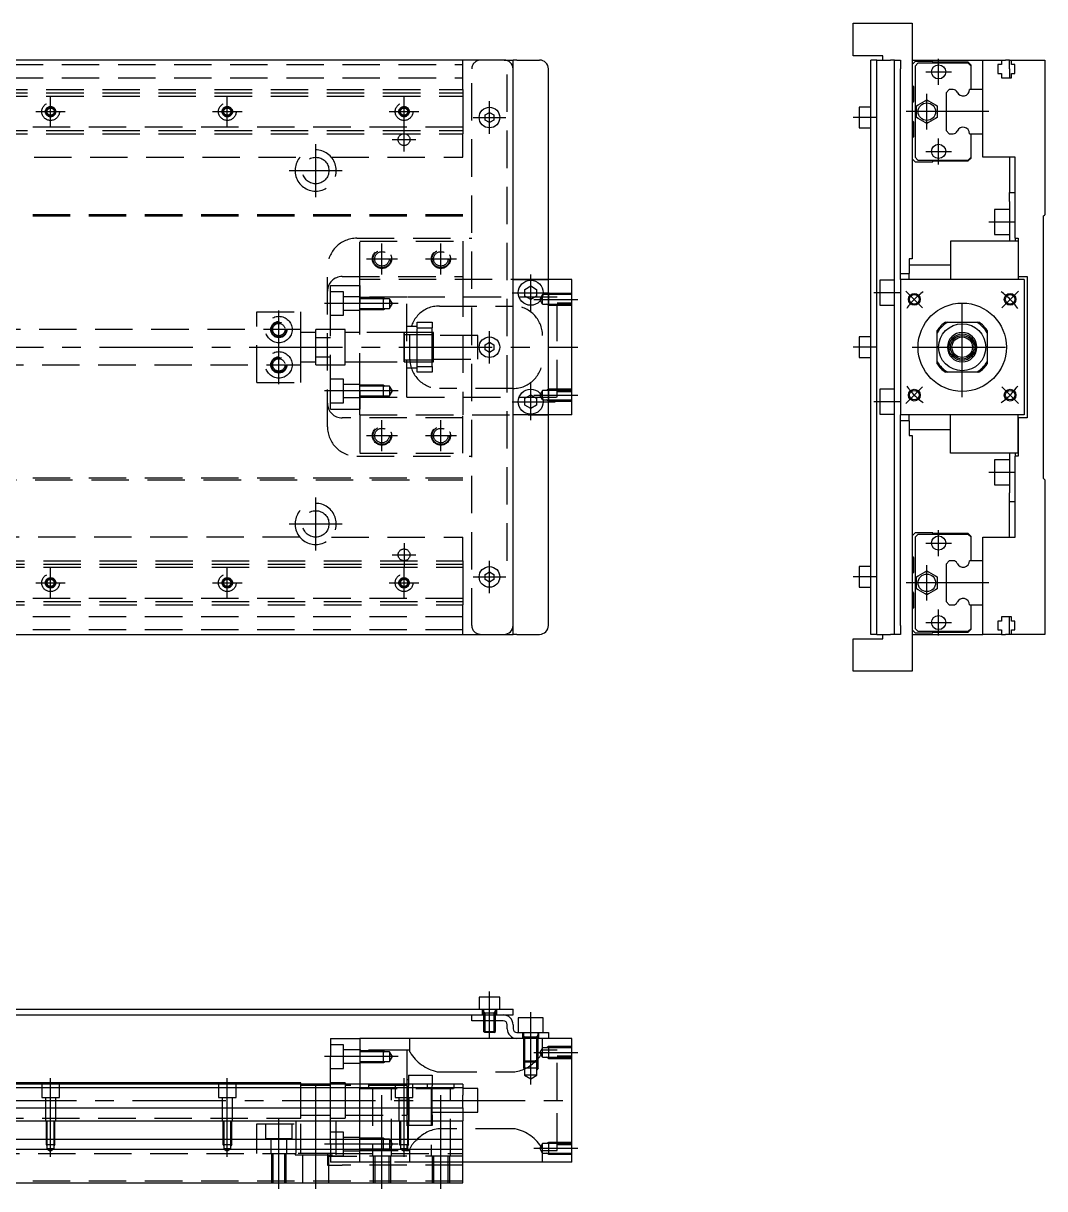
# Model space of a CAD drawing. Extents: x -94 to 657, y -24 to 396.
# Drawn here: x 310.7 to 657.5, y -2 to 393.7 of the extents above; entities that cross this region are included whole.
import ezdxf

# ---------------------------------------------------------------- set-up
doc = ezdxf.new("R2010")
doc.units = 0
doc.linetypes.add('CENTER', pattern=[50.8, 31.75, -6.35, 6.35, -6.35])
doc.linetypes.add('DASHED', pattern=[19.05, 12.7, -6.35])
doc.layers.get('0').update_dxf_attribs({"linetype": 'CONTINUOUS'})
doc.layers.add('CENTER', color=1, linetype='CENTER')

msp = doc.modelspace()

# ---------------------------------------------------------------- linework, layer by layer
at = {"color": 7, "linetype": 'CONTINUOUS'}
for p, q in [((592.48, 382.74), (592.48, 393.74)), ((592.48, 393.74), (612.48, 393.74)), ((612.48, 393.74), (612.48, 313.74)), ((474, 381.24), (-14, 381.24)), ((474, 381.24), (477, 381.24)), ((478.33, 381.24), (477, 381.24)), ((477, 378.24), (477, 381.24)), ((478.33, 381.24), (486, 381.24)), ((602.48, 382.74), (592.48, 382.74)), ((598.48, 378.24), (598.48, 381.24)), ((600.48, 381.24), (598.48, 381.24)), ((598.48, 189.24), (598.48, 380.24)), ((600.48, 381.24), (603.81, 381.24)), ((600.48, 378.24), (600.48, 381.24)), ((602.48, 381.24), (602.48, 382.74)), ((603.81, 381.24), (605.15, 381.24)), ((606.48, 381.24), (605.15, 381.24)), ((606.48, 381.24), (608.48, 381.24)), ((606.48, 378.24), (606.48, 381.24)), ((608.48, 381.24), (608.48, 378.24)), ((612.48, 381.24), (636.48, 381.24)), ((613.47, 380.74), (612.48, 379.75)), ((619.48, 380.74), (613.47, 380.74)), ((614.47, 380.19), (613.48, 379.2)), ((631.48, 380.19), (614.47, 380.19)), ((619.48, 380.49), (619.48, 380.74)), ((631.48, 380.49), (619.48, 380.49)), ((632.48, 379.49), (631.48, 380.49)), ((632.48, 379.19), (631.48, 380.19)), ((636.48, 371.24), (636.48, 381.24)), ((636.48, 381.24), (642.78, 381.24)), ((642.78, 381.24), (644.15, 381.24)), ((642.78, 381.24), (642.78, 379.74)), ((645.48, 381.24), (644.15, 381.24)), ((645.48, 378.24), (645.48, 381.24)), ((645.48, 381.24), (646.18, 381.24)), ((646.18, 381.24), (657.48, 381.24)), ((646.18, 379.74), (646.18, 381.24)), ((657.48, 381.24), (657.48, 328.74)), ((477, 189.24), (477, 378.24)), ((489, 189.24), (489, 378.24)), ((600.48, 189.24), (600.48, 378.24)), ((606.48, 189.24), (606.48, 378.24)), ((608.48, 306.74), (608.48, 378.24)), ((613.48, 379.2), (613.48, 348.28)), ((632.48, 379.19), (632.48, 379.49)), ((632.48, 371.24), (632.48, 379.19)), ((641.63, 379.74), (641.63, 376.74)), ((642.78, 379.74), (641.63, 379.74)), ((641.63, 376.74), (642.78, 376.74)), ((642.78, 376.74), (642.78, 375.24)), ((645.48, 378.24), (645.48, 375.24)), ((647.33, 379.74), (646.18, 379.74)), ((646.18, 376.74), (647.33, 376.74)), ((646.18, 375.24), (646.18, 376.74)), ((647.33, 376.74), (647.33, 379.74)), ((612.48, 372.74), (612.98, 372.24)), ((612.98, 372.24), (612.98, 367.24)), ((642.78, 375.24), (646.18, 375.24)), ((625.1, 371.24), (623.98, 370.11)), ((623.98, 370.11), (623.98, 357.36)), ((626.39, 371.24), (625.1, 371.24)), ((636.48, 371.24), (631.97, 371.24)), ((636.48, 356.24), (636.48, 371.24)), ((636.48, 356.24), (636.48, 371.24)), ((598.48, 365.24), (594.48, 365.24)), ((594.48, 365.24), (594.48, 361.74)), ((612.98, 367.24), (612.48, 366.74)), ((613.98, 365.75), (614.58, 366.09)), ((613.98, 365.07), (613.98, 365.75)), ((613.98, 362.4), (613.98, 365.07)), ((614.58, 366.09), (616.89, 367.43)), ((616.89, 367.43), (617.48, 367.77)), ((617.48, 367.77), (618.07, 367.43)), ((618.07, 367.43), (620.38, 366.09)), ((620.38, 366.09), (620.97, 365.75)), ((620.97, 365.75), (620.97, 365.07)), ((620.97, 365.07), (620.97, 362.4)), ((467.5, 362.6), (469, 363.47)), ((467.5, 360.87), (467.5, 362.6)), ((469, 360), (467.5, 360.87)), ((469, 363.47), (470.5, 362.6)), ((470.5, 360.87), (469, 360)), ((470.5, 362.6), (470.5, 360.87)), ((594.48, 361.74), (594.48, 358.24)), ((612.48, 360.74), (612.98, 360.24)), ((612.98, 360.24), (612.98, 355.24)), ((613.98, 361.72), (613.98, 362.4)), ((614.58, 361.38), (613.98, 361.72)), ((616.89, 360.04), (614.58, 361.38)), ((620.38, 361.38), (618.07, 360.04)), ((620.97, 361.72), (620.38, 361.38)), ((620.97, 362.4), (620.97, 361.72)), ((594.48, 358.24), (598.48, 358.24)), ((617.48, 359.7), (616.89, 360.04)), ((618.07, 360.04), (617.48, 359.7)), ((623.98, 357.36), (625.1, 356.24)), ((625.1, 356.24), (626.39, 356.24)), ((631.97, 356.24), (636.48, 356.24)), ((632.48, 348.28), (632.48, 356.24)), ((636.48, 348.24), (636.48, 356.24)), ((612.98, 355.24), (612.48, 354.74)), ((613.48, 348.28), (614.47, 347.29)), ((631.48, 347.29), (632.48, 348.28)), ((632.48, 347.98), (632.48, 348.28)), ((612.48, 347.73), (613.47, 346.74)), ((613.47, 346.74), (619.48, 346.74)), ((614.47, 347.29), (631.48, 347.29)), ((619.48, 346.99), (631.48, 346.99)), ((619.48, 346.74), (619.48, 346.99)), ((631.48, 346.99), (632.48, 347.98)), ((647.48, 348.24), (636.48, 348.24)), ((645.48, 348.24), (645.48, 336.24)), ((647.48, 320.74), (647.48, 348.24)), ((645.48, 333.24), (645.48, 336.24)), ((645.48, 336.24), (647.48, 336.24)), ((645.48, 333.24), (645.48, 319.74)), ((645.48, 330.49), (640.48, 330.49)), ((640.48, 330.49), (640.48, 326.24)), ((656.98, 328.24), (657.48, 328.74)), ((640.48, 326.24), (640.48, 321.99)), ((656.98, 328.24), (656.98, 239.24)), ((640.48, 321.99), (645.48, 321.99)), ((647.48, 320.74), (647.48, 319.74)), ((647.48, 320.74), (648.48, 320.74)), ((648.48, 320.74), (648.48, 319.74)), ((625.48, 319.74), (625.48, 306.74)), ((648.48, 319.74), (625.48, 319.74)), ((648.48, 319.74), (648.48, 307.74)), ((648.48, 319.74), (648.48, 307.74)), ((611.48, 313.74), (611.48, 308.74)), ((612.48, 313.74), (611.48, 313.74)), ((608.48, 308.74), (611.48, 308.74)), ((611.48, 311.74), (625.48, 311.74)), ((611.48, 306.74), (611.48, 308.74)), ((497, 306.74), (489, 306.74)), ((497, 260.74), (497, 306.74)), ((606.48, 306.49), (601.48, 306.49)), ((601.48, 306.49), (601.48, 302.24)), ((650.48, 306.74), (608.48, 306.74)), ((608.48, 306.74), (608.48, 260.74)), ((648.48, 307.74), (651.48, 307.74)), ((648.48, 307.74), (648.48, 306.74)), ((650.48, 306.74), (650.48, 260.74)), ((651.48, 307.74), (651.48, 259.74)), ((481, 303.39), (483, 304.54)), ((481, 301.08), (481, 303.39)), ((483, 299.93), (481, 301.08)), ((483, 304.54), (485, 303.39)), ((485, 301.08), (483, 299.93)), ((485, 303.39), (485, 301.08)), ((601.48, 302.24), (601.48, 297.99)), ((601.48, 297.99), (606.48, 297.99)), ((620.98, 288.65), (620.98, 289.41)), ((623.81, 292.24), (624.57, 292.24)), ((624.57, 292.24), (634.39, 292.24)), ((634.39, 292.24), (635.15, 292.24)), ((637.98, 289.41), (637.98, 288.65)), ((467.5, 284.6), (469, 285.47)), ((469, 285.47), (470.5, 284.6)), ((598.48, 287.24), (594.48, 287.24)), ((594.48, 287.24), (594.48, 283.74)), ((620.98, 278.82), (620.98, 288.65)), ((637.98, 288.65), (637.98, 278.82)), ((467.5, 282.87), (467.5, 284.6)), ((469, 282), (467.5, 282.87)), ((470.5, 282.87), (469, 282)), ((470.5, 284.6), (470.5, 282.87)), ((594.48, 283.74), (594.48, 280.24)), ((594.48, 280.24), (598.48, 280.24)), ((620.98, 278.07), (620.98, 278.82)), ((637.98, 278.82), (637.98, 278.07)), ((624.57, 275.24), (623.81, 275.24)), ((634.39, 275.24), (624.57, 275.24)), ((635.15, 275.24), (634.39, 275.24)), ((606.48, 269.49), (601.48, 269.49)), ((601.48, 269.49), (601.48, 265.24)), ((481, 266.39), (483, 267.54)), ((481, 264.08), (481, 266.39)), ((483, 267.54), (485, 266.39)), ((485, 266.39), (485, 264.08)), ((601.48, 265.24), (601.48, 260.99)), ((483, 262.93), (481, 264.08)), ((485, 264.08), (483, 262.93)), ((497, 260.74), (489, 260.74)), ((601.48, 260.99), (606.48, 260.99)), ((608.48, 189.24), (608.48, 260.74)), ((650.48, 260.74), (608.48, 260.74)), ((611.48, 258.74), (608.48, 258.74)), ((611.48, 258.74), (611.48, 260.74)), ((611.48, 258.74), (611.48, 253.74)), ((625.48, 247.74), (625.48, 260.74)), ((648.48, 259.74), (648.48, 260.74)), ((648.48, 259.74), (648.48, 247.74)), ((648.48, 247.74), (648.48, 259.74)), ((651.48, 259.74), (648.48, 259.74)), ((625.48, 255.74), (611.48, 255.74)), ((611.48, 253.74), (612.48, 253.74)), ((612.48, 253.74), (612.48, 173.74)), ((648.48, 247.74), (625.48, 247.74)), ((645.48, 245.49), (640.48, 245.49)), ((640.48, 245.49), (640.48, 241.24)), ((645.48, 247.74), (645.48, 234.24)), ((647.48, 247.74), (647.48, 246.74)), ((647.48, 219.24), (647.48, 246.74)), ((648.48, 246.74), (647.48, 246.74)), ((648.48, 247.74), (648.48, 246.74)), ((640.48, 241.24), (640.48, 236.99)), ((657.48, 238.74), (656.98, 239.24)), ((657.48, 238.74), (657.48, 186.24)), ((640.48, 236.99), (645.48, 236.99)), ((645.48, 231.24), (645.48, 234.24)), ((645.48, 219.24), (645.48, 231.24)), ((647.48, 231.24), (645.48, 231.24)), ((613.47, 220.74), (612.48, 219.75)), ((619.48, 220.74), (613.47, 220.74)), ((614.47, 220.19), (613.48, 219.2)), ((613.48, 219.2), (613.48, 188.28)), ((631.48, 220.19), (614.47, 220.19)), ((619.48, 220.49), (619.48, 220.74)), ((631.48, 220.49), (619.48, 220.49)), ((632.48, 219.49), (631.48, 220.49)), ((632.48, 219.19), (631.48, 220.19)), ((632.48, 219.19), (632.48, 219.49)), ((632.48, 211.24), (632.48, 219.19)), ((636.48, 211.24), (636.48, 219.24)), ((636.48, 219.24), (647.48, 219.24)), ((612.48, 212.74), (612.98, 212.24)), ((612.98, 212.24), (612.98, 207.24)), ((625.1, 211.24), (623.98, 210.11)), ((623.98, 210.11), (623.98, 197.36)), ((626.39, 211.24), (625.1, 211.24)), ((636.48, 211.24), (631.97, 211.24)), ((636.48, 196.24), (636.48, 211.24)), ((636.48, 196.24), (636.48, 211.24)), ((467.5, 206.6), (469, 207.47)), ((467.5, 204.87), (467.5, 206.6)), ((469, 207.47), (470.5, 206.6)), ((470.5, 206.6), (470.5, 204.87)), ((598.48, 209.24), (594.48, 209.24)), ((594.48, 209.24), (594.48, 205.74)), ((612.98, 207.24), (612.48, 206.74)), ((613.98, 205.75), (614.58, 206.09)), ((614.58, 206.09), (616.89, 207.43)), ((616.89, 207.43), (617.48, 207.77)), ((617.48, 207.77), (618.07, 207.43)), ((618.07, 207.43), (620.38, 206.09)), ((620.38, 206.09), (620.97, 205.75)), ((469, 204), (467.5, 204.87)), ((470.5, 204.87), (469, 204)), ((594.48, 205.74), (594.48, 202.24)), ((594.48, 202.24), (598.48, 202.24)), ((613.98, 205.07), (613.98, 205.75)), ((613.98, 202.4), (613.98, 205.07)), ((613.98, 201.72), (613.98, 202.4)), ((620.97, 205.75), (620.97, 205.07)), ((620.97, 205.07), (620.97, 202.4)), ((620.97, 202.4), (620.97, 201.72)), ((612.48, 200.74), (612.98, 200.24)), ((612.98, 200.24), (612.98, 195.24)), ((614.58, 201.38), (613.98, 201.72)), ((616.89, 200.04), (614.58, 201.38)), ((617.48, 199.7), (616.89, 200.04)), ((618.07, 200.04), (617.48, 199.7)), ((620.38, 201.38), (618.07, 200.04)), ((620.97, 201.72), (620.38, 201.38)), ((612.98, 195.24), (612.48, 194.74)), ((623.98, 197.36), (625.1, 196.24)), ((625.1, 196.24), (626.39, 196.24)), ((631.97, 196.24), (636.48, 196.24)), ((632.48, 188.28), (632.48, 196.24)), ((636.48, 186.24), (636.48, 196.24)), ((641.63, 190.74), (641.63, 187.74)), ((642.78, 190.74), (641.63, 190.74)), ((646.18, 192.24), (642.78, 192.24)), ((642.78, 192.24), (642.78, 190.74)), ((645.48, 189.24), (645.48, 192.24)), ((646.18, 190.74), (646.18, 192.24)), ((647.33, 190.74), (646.18, 190.74)), ((647.33, 187.74), (647.33, 190.74)), ((-14, 186.24), (474, 186.24)), ((474, 186.24), (477, 186.24)), ((477, 186.24), (477, 189.24)), ((478.33, 186.24), (477, 186.24)), ((478.33, 186.24), (486, 186.24)), ((598.48, 186.24), (598.48, 189.24)), ((600.48, 186.24), (598.48, 186.24)), ((600.48, 186.24), (600.48, 189.24)), ((600.48, 186.24), (603.81, 186.24)), ((602.48, 184.74), (602.48, 186.24)), ((603.81, 186.24), (605.15, 186.24)), ((606.48, 186.24), (605.15, 186.24)), ((606.48, 186.24), (606.48, 189.24)), ((608.48, 186.24), (606.48, 186.24)), ((608.48, 189.24), (608.48, 186.24)), ((612.48, 187.73), (613.47, 186.74)), ((612.48, 186.24), (636.48, 186.24)), ((613.47, 186.74), (619.48, 186.74)), ((613.48, 188.28), (614.47, 187.29)), ((614.47, 187.29), (631.48, 187.29)), ((619.48, 186.99), (631.48, 186.99)), ((619.48, 186.74), (619.48, 186.99)), ((631.48, 187.29), (632.48, 188.28)), ((631.48, 186.99), (632.48, 187.98)), ((632.48, 187.98), (632.48, 188.28)), ((642.78, 186.24), (636.48, 186.24)), ((641.63, 187.74), (642.78, 187.74)), ((642.78, 187.74), (642.78, 186.24)), ((642.78, 186.24), (644.15, 186.24)), ((645.48, 186.24), (644.15, 186.24)), ((645.48, 186.24), (645.48, 189.24)), ((646.18, 186.24), (645.48, 186.24)), ((646.18, 187.74), (647.33, 187.74)), ((646.18, 186.24), (646.18, 187.74)), ((657.48, 186.24), (646.18, 186.24)), ((592.48, 184.74), (602.48, 184.74)), ((592.48, 173.74), (592.48, 184.74)), ((612.48, 173.74), (592.48, 173.74)), ((472.5, 63), (465.5, 63)), ((465.5, 63), (465.5, 59)), ((472.5, 59), (472.5, 63)), ((305, 59), (474, 59)), ((305, 57), (466, 57)), ((463, 55), (463, 57)), ((466, 57), (473.67, 57)), ((466, 57), (473.67, 57)), ((473.67, 57), (474, 57)), ((474, 59), (477, 59)), ((474, 57), (477, 57)), ((477, 57), (477, 59)), ((487.25, 56), (478.75, 56)), ((478.75, 56), (478.75, 51)), ((487.25, 51), (487.25, 56)), ((466, 55), (463, 55)), ((473.67, 55), (466, 55)), ((467, 55), (467, 51.38)), ((471, 51.38), (471, 55)), ((475, 52.33), (475, 53.67)), ((477, 53.67), (477, 52.33)), ((415, 49), (415, 42.75)), ((415, 49), (415.34, 49)), ((415.34, 49), (424.66, 49)), ((424.66, 49), (425, 49)), ((425, 49), (425, 33.5)), ((478.33, 49), (425, 49)), ((467, 51.38), (471, 51.38)), ((467.38, 51), (467, 51.38)), ((470.62, 51), (467.38, 51)), ((470.62, 51), (471, 51.38)), ((478.33, 51), (486, 51)), ((486, 49), (478.33, 49)), ((486, 51), (489, 51)), ((489, 49), (486, 49)), ((489, 51), (489, 49)), ((497, 49), (489, 49)), ((497, 7), (497, 49)), ((415, 33.5), (415, 42.75)), ((405, 34), (298.5, 34)), ((460, 33.5), (298.5, 33.5)), ((298.5, 32.38), (460, 32.38)), ((405, 33.5), (405, 34)), ((460, 33.5), (460, 32.38)), ((460, 32.38), (460, 31.09)), ((460, 31.09), (460, 29.72)), ((460, 25.51), (460, 29.72)), ((298.5, 25.5), (460, 25.51)), ((460, 25.51), (460, 21)), ((0, 21), (460, 21)), ((460, 14.7), (460, 21)), ((460, 14.7), (0, 14.7)), ((460, 11.3), (460, 14.7)), ((460, 11.3), (0, 11.3)), ((460, 0), (460, 11.3)), ((497, 7), (460, 7)), ((0, 0), (460, 0))]:
    msp.add_line(p, q, dxfattribs=at)
at = {"color": 3, "linetype": 'DASHED'}
for p, q in [((460, 371.24), (460, 381.24)), ((475, 211.24), (475, 381.24)), ((0, 379.74), (460, 379.74)), ((463, 189.24), (463, 378.24)), ((0, 375.24), (460, 375.24)), ((299.5, 371.24), (460, 371.24)), ((299.5, 370.11), (460, 370.11)), ((299.5, 369.04), (460, 369.04)), ((460, 371.24), (460, 370.11)), ((460, 370.11), (460, 357.36)), ((460, 358.44), (299.5, 358.44)), ((299.5, 357.36), (460, 357.36)), ((299.5, 356.24), (460, 356.24)), ((460, 357.36), (460, 356.24)), ((460, 348.24), (460, 356.24)), ((295.36, 348.24), (404.64, 348.24)), ((415.36, 348.24), (460, 348.24)), ((460, 328.74), (10, 328.74)), ((460, 328.24), (10.64, 328.24)), ((424, 320.74), (463, 320.74)), ((425, 306.74), (425, 319.74)), ((425, 319.74), (463, 319.74)), ((460, 319.74), (460, 306.74)), ((414, 256.74), (414, 310.74)), ((415, 304.74), (425, 304.74)), ((415, 299.07), (415, 304.74)), ((419, 307.74), (460, 307.74)), ((489, 306.74), (425, 306.74)), ((425, 298.48), (425, 306.74)), ((425, 304.74), (425, 298.48)), ((460, 306.74), (460, 260.74)), ((477, 306.74), (489, 306.74)), ((419.5, 302.58), (415, 302.58)), ((419.5, 294.58), (419.5, 302.58)), ((425, 300.83), (419.5, 300.83)), ((487, 301.62), (486.06, 300)), ((487, 298.38), (487, 301.62)), ((489, 301.62), (487, 301.62)), ((489, 302), (488.34, 301.62)), ((497, 302), (489, 302)), ((489, 302), (489, 298)), ((489, 302), (489, 298)), ((497, 301.62), (489, 301.62)), ((415, 268.41), (415, 299.07)), ((441, 300.74), (425, 300.74)), ((431.15, 300.58), (425, 300.58)), ((431.15, 300.58), (425, 300.58)), ((431.5, 300.23), (425, 300.23)), ((425, 268.99), (425, 298.48)), ((425, 268.99), (425, 298.48)), ((425, 296.93), (431.5, 296.93)), ((433, 300.58), (431.15, 300.58)), ((433, 300.23), (431.5, 300.23)), ((431.5, 296.93), (433, 296.93)), ((433, 300.58), (433.61, 300.23)), ((433, 296.58), (433, 300.58)), ((435.1, 300.23), (433, 300.23)), ((433, 296.58), (433.61, 296.93)), ((433, 296.93), (435.1, 296.93)), ((436.05, 298.58), (435.1, 300.23)), ((435.1, 300.23), (435.1, 298.58)), ((435.1, 296.93), (436.05, 298.58)), ((435.1, 298.58), (435.1, 296.93)), ((492, 300.74), (441, 300.74)), ((441, 266.74), (441, 300.74)), ((452, 297.74), (477, 297.74)), ((487, 298.38), (486.06, 300)), ((487, 298.38), (489, 298.38)), ((489, 298), (488.34, 298.38)), ((489, 298.38), (497, 298.38)), ((489, 298), (497, 298)), ((492, 266.74), (492, 300.74)), ((497, 298.74), (492, 298.74)), ((390, 295.74), (405, 295.74)), ((390, 271.74), (390, 295.74)), ((405, 289.74), (405, 295.74)), ((415, 294.58), (419.5, 294.58)), ((419.5, 296.33), (425, 296.33)), ((425, 296.58), (431.15, 296.58)), ((425, 296.58), (431.15, 296.58)), ((431.15, 296.58), (433, 296.58)), ((405, 289.74), (216, 289.74)), ((405, 283.74), (405, 289.74)), ((420, 289.74), (410, 289.74)), ((410, 287.05), (410, 289.74)), ((420, 283.74), (420, 289.74)), ((442.46, 290.74), (441, 290.74)), ((444.5, 290.74), (442.46, 290.74)), ((444.5, 290.24), (444.5, 292.24)), ((444.5, 292.24), (449.5, 292.24)), ((444.5, 277.24), (444.5, 290.24)), ((449.5, 290.24), (444.5, 290.24)), ((449.5, 292.24), (449.5, 290.24)), ((449.5, 277.24), (449.5, 290.24)), ((410, 288.74), (405, 288.74)), ((410, 287.05), (415, 287.05)), ((410, 283.74), (410, 287.05)), ((425, 288.74), (420, 288.74)), ((440.01, 288.74), (425, 288.74)), ((440, 278.74), (440, 288.74)), ((440, 287.99), (440, 288.74)), ((440, 288.17), (440, 288.74)), ((440, 288.74), (440, 288.17)), ((441, 288.74), (440, 288.74)), ((440, 288.17), (440, 279.3)), ((440, 287.99), (440, 279.49)), ((441, 287.99), (440, 287.99)), ((442.05, 288.74), (441, 288.74)), ((442, 287.99), (441, 287.99)), ((444.5, 287.99), (442, 287.99)), ((442, 279.74), (442, 287.74)), ((444.5, 288.74), (442.05, 288.74)), ((449.5, 288.74), (444.5, 288.74)), ((449.5, 287.99), (444.5, 287.99)), ((450, 288.74), (449.5, 288.74)), ((450, 287.99), (449.5, 287.99)), ((450, 283.74), (450, 288.74)), ((465, 287.74), (450, 287.74)), ((465, 283.74), (465, 287.74)), ((405, 277.74), (405, 283.74)), ((410, 280.42), (410, 283.74)), ((420, 277.74), (420, 283.74)), ((450, 278.74), (450, 283.74)), ((465, 279.74), (465, 283.74)), ((260, 277.74), (405, 277.74)), ((405, 278.74), (410, 278.74)), ((405, 271.74), (405, 277.74)), ((415, 280.42), (410, 280.42)), ((410, 277.74), (410, 280.42)), ((410, 277.74), (420, 277.74)), ((420, 278.74), (425, 278.74)), ((425, 278.74), (440.01, 278.74)), ((440, 278.74), (440, 279.49)), ((440, 279.49), (441, 279.49)), ((440, 278.74), (440, 279.3)), ((440, 279.3), (440, 278.74)), ((440, 278.74), (441, 278.74)), ((441, 279.49), (442, 279.49)), ((441, 278.74), (442.05, 278.74)), ((442, 279.49), (444.5, 279.49)), ((442.05, 278.74), (444.5, 278.74)), ((444.5, 279.49), (449.5, 279.49)), ((444.5, 278.74), (449.5, 278.74)), ((444.5, 275.24), (444.5, 277.24)), ((444.5, 277.24), (449.5, 277.24)), ((449.5, 279.49), (450, 279.49)), ((449.5, 278.74), (450, 278.74)), ((449.5, 277.24), (449.5, 275.24)), ((450, 279.74), (465, 279.74)), ((441, 276.74), (442.46, 276.74)), ((442.46, 276.74), (444.5, 276.74)), ((449.5, 275.24), (444.5, 275.24)), ((390, 271.74), (405, 271.74)), ((419.5, 272.89), (415, 272.89)), ((419.5, 264.89), (419.5, 272.89)), ((425, 271.14), (419.5, 271.14)), ((429.5, 270.89), (425, 270.89)), ((429.5, 270.89), (425, 270.89)), ((430, 270.54), (425, 270.54)), ((430, 270.89), (429.5, 270.89)), ((430, 270.89), (429.5, 270.89)), ((431.15, 270.89), (430, 270.89)), ((431.15, 270.89), (430, 270.89)), ((431.5, 270.54), (430, 270.54)), ((433, 270.89), (431.15, 270.89)), ((433, 270.54), (431.5, 270.54)), ((433, 270.89), (433.61, 270.54)), ((433, 266.89), (433, 270.89)), ((435.1, 270.54), (433, 270.54)), ((436.05, 268.89), (435.1, 270.54)), ((435.1, 270.54), (435.1, 268.89)), ((477, 269.74), (452, 269.74)), ((489, 269.47), (488.34, 269.09)), ((497, 269.47), (489, 269.47)), ((489, 269.47), (489, 265.47)), ((489, 269.47), (489, 265.47)), ((415, 262.74), (415, 268.41)), ((419.5, 266.64), (425, 266.64)), ((425, 268.99), (425, 262.74)), ((425, 260.74), (425, 268.99)), ((425, 267.24), (429.5, 267.24)), ((425, 266.89), (429.5, 266.89)), ((425, 266.89), (429.5, 266.89)), ((425, 266.74), (441, 266.74)), ((429.5, 267.24), (430, 267.24)), ((429.5, 266.89), (430, 266.89)), ((430, 267.24), (431.5, 267.24)), ((430, 266.89), (431.15, 266.89)), ((430, 266.89), (431.15, 266.89)), ((431.15, 266.89), (433, 266.89)), ((431.5, 267.24), (433, 267.24)), ((433, 266.89), (433.61, 267.24)), ((433, 267.24), (435.1, 267.24)), ((435.1, 267.24), (436.05, 268.89)), ((435.1, 268.89), (435.1, 267.24)), ((441, 266.74), (492, 266.74)), ((487, 269.09), (486.06, 267.47)), ((487, 265.85), (486.06, 267.47)), ((487, 265.85), (487, 269.09)), ((489, 269.09), (487, 269.09)), ((487, 265.85), (489, 265.85)), ((489, 265.47), (488.34, 265.85)), ((497, 269.09), (489, 269.09)), ((489, 265.85), (497, 265.85)), ((489, 265.47), (497, 265.47)), ((492, 268.74), (497, 268.74)), ((415, 264.89), (419.5, 264.89)), ((415, 262.74), (425, 262.74)), ((460, 259.74), (419, 259.74)), ((425, 260.74), (489, 260.74)), ((425, 260.74), (425, 247.74)), ((460, 247.74), (460, 260.74)), ((489, 260.74), (477, 260.74)), ((424, 246.74), (463, 246.74)), ((425, 247.74), (463, 247.74)), ((10, 238.74), (460, 238.74)), ((460, 239.24), (10.64, 239.24)), ((404.64, 219.24), (295.36, 219.24)), ((415.36, 219.24), (460, 219.24)), ((460, 211.24), (460, 219.24)), ((298.5, 211.24), (460, 211.24)), ((298.5, 210.11), (460, 210.11)), ((460, 211.24), (460, 210.11)), ((460, 210.11), (460, 197.36)), ((298.5, 209.04), (460, 209.04)), ((460, 198.44), (298.5, 198.44)), ((298.5, 197.36), (460, 197.36)), ((298.5, 196.24), (460, 196.24)), ((460, 197.36), (460, 196.24)), ((460, 186.24), (460, 196.24)), ((460, 192.24), (0, 192.24)), ((460, 187.74), (0, 187.74)), ((466.5, 59), (466.5, 57)), ((467, 59), (467, 57.6)), ((467.38, 57.6), (467, 58.26)), ((471, 57.6), (467, 57.6)), ((471, 57.6), (467, 57.6)), ((469, 57.6), (467, 57.6)), ((467, 57.6), (467, 57.6)), ((467, 57.6), (467, 57)), ((467, 57.6), (467, 57.59)), ((467, 57), (467, 55)), ((467, 57), (467, 55)), ((467.38, 57.6), (467.38, 57)), ((467.38, 57), (467.38, 55)), ((470.62, 57.6), (471, 58.26)), ((470.62, 57), (470.62, 57.6)), ((470.62, 55), (470.62, 57)), ((471, 57.6), (471, 59)), ((471, 57), (471, 57.6)), ((471, 57.6), (471, 57.6)), ((471, 57.59), (471, 57.6)), ((471, 55), (471, 57)), ((471, 55), (471, 57)), ((471.5, 57), (471.5, 59)), ((442, 44.52), (442, 49)), ((480.25, 51), (480.25, 49)), ((480.5, 51), (480.5, 49.4)), ((480.9, 49.4), (480.5, 50.09)), ((480.5, 49.4), (480.5, 49)), ((480.5, 49.4), (480.5, 49.4)), ((480.5, 49.4), (480.5, 49.39)), ((485.5, 49.4), (480.5, 49.4)), ((483, 49.4), (480.5, 49.4)), ((485.5, 49.4), (480.5, 49.4)), ((480.5, 49), (480.5, 41.4)), ((480.5, 49), (480.5, 41.4)), ((480.9, 49.4), (480.9, 49)), ((480.9, 49), (480.9, 41)), ((485.1, 49.4), (485.5, 50.09)), ((485.1, 49), (485.1, 49.4)), ((485.1, 41), (485.1, 49)), ((485.5, 49.4), (485.5, 51)), ((485.5, 49.4), (485.5, 49.4)), ((485.5, 49), (485.5, 49.4)), ((485.5, 49.39), (485.5, 49.4)), ((485.5, 41.4), (485.5, 49)), ((485.5, 41.4), (485.5, 49)), ((485.75, 49), (485.75, 51)), ((487, 45.88), (487, 49)), ((419.5, 46.85), (415, 46.85)), ((419.5, 38.85), (419.5, 46.85)), ((425, 45.1), (419.5, 45.1)), ((425.3, 45), (425, 45)), ((431.15, 44.85), (425, 44.85)), ((431.15, 44.85), (425, 44.85)), ((431.5, 44.5), (425, 44.5)), ((440.66, 45), (425.3, 45)), ((440.66, 45), (425.3, 45)), ((433, 44.85), (431.15, 44.85)), ((433, 44.5), (431.5, 44.5)), ((433, 40.85), (433, 44.85)), ((433, 44.85), (433.61, 44.5)), ((435.1, 44.5), (433, 44.5)), ((435.1, 44.5), (435.1, 42.85)), ((436.05, 42.85), (435.1, 44.5)), ((442, 45), (440.66, 45)), ((441, 45), (441, 33.5)), ((442, 44.52), (442.01, 44.42)), ((442.01, 44.42), (442.03, 44.3)), ((487, 45.88), (486.06, 44.26)), ((487, 42.64), (486.06, 44.26)), ((486.99, 44.41), (487, 44.52)), ((487, 42.64), (487, 45.88)), ((489, 45.88), (487, 45.88)), ((492, 45), (487, 45)), ((489, 46.26), (488.34, 45.88)), ((497, 46.26), (489, 46.26)), ((489, 46.26), (489, 42.26)), ((497, 45.88), (489, 45.88)), ((492, 28), (492, 45)), ((419.5, 40.6), (425, 40.6)), ((425, 41.2), (431.5, 41.2)), ((425, 40.85), (431.15, 40.85)), ((425, 40.85), (431.15, 40.85)), ((431.15, 40.85), (433, 40.85)), ((431.5, 41.2), (433, 41.2)), ((433, 41.2), (435.1, 41.2)), ((433, 40.85), (433.61, 41.2)), ((435.1, 42.85), (435.1, 41.2)), ((435.1, 41.2), (436.05, 42.85)), ((480.5, 41.4), (480.9, 41)), ((480.5, 41.4), (480.5, 39)), ((480.5, 41.4), (485.5, 41.4)), ((480.9, 41), (480.9, 39)), ((485.1, 41), (480.9, 41)), ((485.1, 41), (485.5, 41.4)), ((485.1, 39), (485.1, 41)), ((485.5, 39), (485.5, 41.4)), ((487, 42.64), (489, 42.64)), ((489, 42.26), (488.34, 42.64)), ((489, 42.64), (497, 42.64)), ((489, 42.26), (497, 42.26)), ((497, 43), (492, 43)), ((415, 38.85), (419.5, 38.85)), ((441.5, 36.5), (441.9, 36.5)), ((441.5, 36.5), (441.5, 33.5)), ((441.9, 36.5), (449.5, 36.5)), ((448.1, 36.5), (448.5, 36.5)), ((449.5, 36.5), (449.5, 33.5)), ((451.24, 37.69), (451.49, 37.66)), ((451.49, 37.66), (451.75, 37.65)), ((451.75, 37.65), (452, 37.64)), ((452, 37.64), (477, 37.64)), ((480.5, 39), (485.5, 39)), ((480.5, 39), (480.9, 38.31)), ((480.9, 39), (480.9, 36.57)), ((480.9, 36.57), (483, 35.36)), ((483, 36.57), (480.9, 36.57)), ((483, 35.36), (485.1, 36.57)), ((485.1, 36.57), (483, 36.57)), ((485.1, 36.57), (485.1, 39)), ((485.5, 39), (485.1, 38.31)), ((317, 33.5), (317, 29)), ((323, 29), (323, 33.5)), ((377, 33.5), (377, 29)), ((383, 29), (383, 33.5)), ((405, 22), (405, 33.5)), ((410, 33), (405, 33)), ((410, 23), (410, 33)), ((415, 33), (410, 33)), ((420, 34), (415, 34)), ((415, 21), (415, 33.5)), ((420, 34), (420, 22)), ((420.2, 33), (420.15, 33)), ((441, 33), (420.2, 33)), ((425, 33.5), (425, 32)), ((425, 32), (460, 32)), ((425, 21), (425, 32)), ((428, 32), (428, 33.5)), ((429.25, 32), (429.25, 9)), ((435.75, 9), (435.75, 32)), ((437, 33.5), (437, 29)), ((441.5, 35), (441, 35)), ((441, 33.5), (441, 32)), ((441, 32), (441, 11)), ((441.5, 33.5), (441.5, 32.91)), ((441.5, 32), (441.5, 32.91)), ((441.5, 23.09), (441.5, 32)), ((443, 29), (443, 33.5)), ((448, 32), (448, 33.5)), ((449.25, 32), (449.25, 9)), ((449.5, 33.5), (449.5, 32.91)), ((449.5, 32), (449.5, 32.91)), ((449.5, 23.09), (449.5, 32)), ((455.75, 9), (455.75, 32)), ((455.75, 9), (455.75, 32)), ((457, 32), (457, 33.5)), ((465, 32), (460, 32)), ((465, 24), (465, 32)), ((317, 29), (323, 29)), ((318.25, 29), (318.25, 21)), ((321.75, 21), (321.75, 29)), ((377, 29), (383, 29)), ((378.25, 29), (378.25, 21)), ((381.75, 21), (381.75, 29)), ((437, 29), (443, 29)), ((438.25, 29), (438.25, 21)), ((440, 28), (438.5, 28)), ((438.62, 28), (438.5, 28)), ((438.5, 28), (438.5, 27.99)), ((438.5, 28), (438.5, 28)), ((440, 28), (438.62, 28)), ((441.5, 28), (440, 28)), ((441.38, 28), (440, 28)), ((441.5, 28), (441.38, 28)), ((441.5, 27.99), (441.5, 28)), ((441.5, 28), (441.5, 28)), ((441.75, 21), (441.75, 29)), ((492, 11), (492, 28)), ((449.5, 24), (460, 24)), ((460, 24), (465, 24)), ((260, 22), (405, 22)), ((318.5, 21), (318.5, 15.25)), ((318.5, 21), (318.5, 15.25)), ((318.77, 21), (318.77, 15)), ((321.23, 15), (321.23, 21)), ((321.5, 15.25), (321.5, 21)), ((321.5, 15.25), (321.5, 21)), ((378.5, 21), (378.5, 15.25)), ((378.5, 21), (378.5, 15.25)), ((378.77, 21), (378.77, 15)), ((381.23, 15), (381.23, 21)), ((381.5, 15.25), (381.5, 21)), ((381.5, 15.25), (381.5, 21)), ((390, 20), (405, 20)), ((390, 14.7), (390, 20)), ((393, 20), (393, 15)), ((402, 15), (402, 20)), ((403.29, 21), (403.29, 10)), ((405, 23), (410, 23)), ((405, 14.7), (405, 20)), ((410, 23), (415, 23)), ((415, 22), (420, 22)), ((415, 13.25), (415, 21)), ((417, 9.5), (417, 21)), ((420.15, 23), (420.2, 23)), ((420.2, 23), (441, 23)), ((425, 14.7), (425, 21)), ((438.25, 21), (441.75, 21)), ((438.5, 21), (438.5, 15.25)), ((438.5, 21), (438.5, 15.25)), ((438.77, 21), (438.77, 15)), ((441.5, 21), (441, 21)), ((441.23, 15), (441.23, 21)), ((441.5, 23.09), (441.5, 19.5)), ((441.5, 15.25), (441.5, 21)), ((441.5, 15.25), (441.5, 21)), ((449.5, 23.09), (449.5, 19.5)), ((419.5, 17.15), (415, 17.15)), ((419.5, 9.15), (419.5, 17.15)), ((449.5, 19.5), (441.5, 19.5)), ((441.9, 19.5), (441.75, 19.5)), ((448.5, 19.5), (448.1, 19.5)), ((477, 18.36), (452, 18.36)), ((477.25, 18.35), (477, 18.36)), ((477.51, 18.34), (477.25, 18.35)), ((477.76, 18.31), (477.51, 18.34)), ((318.5, 15.25), (318.5, 14.7)), ((318.5, 14.7), (318.5, 13)), ((318.5, 13), (321.5, 13)), ((318.5, 13), (318.77, 12.53)), ((318.77, 15), (318.77, 13)), ((318.77, 13), (318.77, 11.5)), ((321.23, 13), (321.23, 15)), ((321.23, 11.5), (321.23, 13)), ((321.5, 13), (321.23, 12.53)), ((321.5, 14.7), (321.5, 15.25)), ((321.5, 13), (321.5, 14.7)), ((378.5, 15.25), (378.5, 14.7)), ((378.5, 14.7), (378.5, 13)), ((378.5, 13), (381.5, 13)), ((378.5, 13), (378.77, 12.53)), ((378.77, 15), (378.77, 13)), ((378.77, 13), (378.77, 11.5)), ((381.23, 13), (381.23, 15)), ((381.23, 11.5), (381.23, 13)), ((381.5, 13), (381.23, 12.53)), ((381.5, 14.7), (381.5, 15.25)), ((381.5, 13), (381.5, 14.7)), ((390, 11.3), (390, 14.7)), ((393, 15), (402, 15)), ((394.75, 15), (394.75, 10)), ((400.25, 10), (400.25, 15)), ((405, 11.3), (405, 14.7)), ((415, 13.25), (415, 11.3)), ((425, 15.4), (419.5, 15.4)), ((429.5, 15.15), (425, 15.15)), ((429.5, 15.15), (425, 15.15)), ((430, 14.8), (425, 14.8)), ((425, 11.3), (425, 14.7)), ((430, 15.15), (429.5, 15.15)), ((430, 15.15), (429.5, 15.15)), ((431.15, 15.15), (430, 15.15)), ((431.15, 15.15), (430, 15.15)), ((431.5, 14.8), (430, 14.8)), ((433, 15.15), (431.15, 15.15)), ((433, 14.8), (431.5, 14.8)), ((433, 11.15), (433, 15.15)), ((433, 15.15), (433.61, 14.8)), ((435.1, 14.8), (433, 14.8)), ((436.05, 13.15), (435.1, 14.8)), ((435.1, 14.8), (435.1, 13.15)), ((435.1, 11.5), (436.05, 13.15)), ((435.1, 13.15), (435.1, 11.5)), ((438.5, 15.25), (438.5, 14.7)), ((438.5, 14.7), (438.5, 13)), ((438.5, 13), (441.5, 13)), ((438.5, 13), (438.77, 12.53)), ((438.77, 15), (438.77, 13)), ((438.77, 13), (438.77, 11.5)), ((441.23, 13), (441.23, 15)), ((441.23, 11.5), (441.23, 13)), ((441.5, 13), (441.23, 12.53)), ((441.5, 14.7), (441.5, 15.25)), ((441.5, 13), (441.5, 14.7)), ((487, 13.36), (486.06, 11.74)), ((489, 13.36), (487, 13.36)), ((487, 10.12), (487, 13.36)), ((489, 13.74), (488.34, 13.36)), ((489, 13.74), (489, 9.74)), ((497, 13.74), (489, 13.74)), ((497, 13.36), (489, 13.36)), ((492, 13), (497, 13)), ((296.71, 10), (403.29, 10)), ((321.23, 11.5), (318.77, 11.5)), ((318.77, 11.5), (320, 10.79)), ((321.23, 11.5), (320, 10.79)), ((381.23, 11.5), (378.77, 11.5)), ((378.77, 11.5), (380, 10.79)), ((381.23, 11.5), (380, 10.79)), ((390, 10), (390, 11.3)), ((395, 10), (395, 0)), ((395.43, 10), (395.43, 0)), ((399.57, 0), (399.57, 10)), ((400, 0), (400, 10)), ((403, 10), (403, 9.5)), ((403, 9.5), (417, 9.5)), ((416.71, 10), (403.29, 10)), ((405, 10), (405, 11.3)), ((405.5, 9.5), (405.5, 0)), ((414, 10), (414, 9)), ((414, 9), (424, 9)), ((414, 9), (414, 6)), ((414.5, 0), (414.5, 9.5)), ((415, 11.3), (415, 10)), ((415, 10), (415, 7)), ((415, 9.15), (419.5, 9.15)), ((416.71, 10), (460, 10)), ((419.5, 10.9), (425, 10.9)), ((460, 9), (424, 9)), ((425, 11.5), (433, 11.5)), ((425, 11.5), (429.5, 11.5)), ((425, 9), (425, 11.3)), ((425, 11.15), (429.5, 11.15)), ((425, 11.15), (429.5, 11.15)), ((425, 11), (425.3, 11)), ((425, 7), (425, 9)), ((425.3, 11), (440.66, 11)), ((425.3, 11), (440.66, 11)), ((429.5, 11.5), (430, 11.5)), ((429.5, 11.15), (430, 11.15)), ((429.5, 9), (429.5, 0)), ((430, 11.5), (431.5, 11.5)), ((430, 11.15), (431.15, 11.15)), ((430, 11.15), (431.15, 11.15)), ((430.04, 9), (430.04, 0)), ((431.15, 11.15), (433, 11.15)), ((431.5, 11.5), (433, 11.5)), ((433, 11.5), (435.1, 11.5)), ((433, 11.15), (433.61, 11.5)), ((434.96, 0), (434.96, 9)), ((435.5, 0), (435.5, 9)), ((441.23, 11.5), (438.77, 11.5)), ((438.77, 11.5), (440, 10.79)), ((441.23, 11.5), (440, 10.79)), ((440.66, 11), (442, 11)), ((442.01, 11.59), (442, 11.48)), ((442, 7), (442, 11.48)), ((449.5, 9), (449.5, 0)), ((450.04, 9), (450.04, 0)), ((454.96, 0), (454.96, 9)), ((455.5, 0), (455.5, 9)), ((487, 10.12), (486.06, 11.74)), ((486.99, 11.58), (486.97, 11.7)), ((487, 11.48), (486.99, 11.58)), ((487, 11), (492, 11)), ((487, 7), (487, 10.12)), ((487, 10.12), (489, 10.12)), ((489, 9.74), (488.34, 10.12)), ((489, 10.12), (497, 10.12)), ((489, 9.74), (497, 9.74)), ((414, 6), (419, 6)), ((415.34, 7), (415, 7)), ((424.66, 7), (415.34, 7)), ((460, 6), (419, 6)), ((425, 7), (424.66, 7)), ((429.5, 7), (425, 7)), ((435.5, 7), (429.5, 7)), ((449.5, 7), (435.5, 7)), ((455.5, 7), (449.5, 7)), ((460, 7), (455.5, 7)), ((460, 0.5), (77.5, 0.5))]:
    msp.add_line(p, q, dxfattribs=at)
at = {"color": 3, "linetype": 'CONTINUOUS'}
for p, q in [((467.38, 55), (467.38, 51)), ((470.62, 51), (470.62, 55))]:
    msp.add_line(p, q, dxfattribs=at)
at = {"color": 7, "linetype": 'CONTINUOUS'}
for centre, radius in [((621.48, 377.24), 2.4), ((469, 361.74), 3.5), ((617.48, 363.74), 2.97), ((621.48, 350.24), 2.4), ((483, 302.24), 4.25), ((613.22, 300), 1.62), ((645.74, 300), 1.62), ((629.48, 283.74), 15), ((629.48, 283.74), 8), ((469, 283.74), 3.5), ((629.48, 283.74), 4.5), ((629.48, 283.74), 4), ((629.48, 283.74), 3.5), ((483, 265.24), 4.25), ((613.22, 267.47), 1.62), ((645.74, 267.47), 1.62), ((621.48, 217.24), 2.4), ((469, 205.74), 3.5), ((617.48, 203.74), 2.97), ((621.48, 190.24), 2.4)]:
    msp.add_circle(centre, radius, dxfattribs=at)
at = {"color": 3, "linetype": 'DASHED'}
for centre, radius in [((320, 363.74), 3), ((320, 363.74), 1.75), ((320, 363.74), 1.5), ((320, 363.74), 1.23), ((380, 363.74), 3), ((380, 363.74), 1.75), ((380, 363.74), 1.5), ((380, 363.74), 1.23), ((440, 363.74), 3), ((440, 363.74), 1.75), ((440, 363.74), 1.5), ((440, 363.74), 1.23), ((440, 354.24), 2), ((410, 343.74), 4.5), ((432.5, 313.74), 3.25), ((432.5, 313.74), 3), ((452.5, 313.74), 3.25), ((452.5, 313.74), 3), ((432.5, 313.74), 2.46), ((452.5, 313.74), 2.46), ((397.5, 289.74), 4.5), ((397.5, 289.74), 2.75), ((397.5, 289.74), 2.5), ((397.5, 289.74), 2.1), ((397.5, 277.74), 4.5), ((397.5, 277.74), 2.75), ((397.5, 277.74), 2.5), ((397.5, 277.74), 2.1), ((432.5, 253.74), 3.25), ((432.5, 253.74), 3), ((432.5, 253.74), 2.46), ((452.5, 253.74), 3.25), ((452.5, 253.74), 3), ((452.5, 253.74), 2.46), ((410, 223.74), 4.5), ((440, 213.24), 2), ((320, 203.74), 3), ((380, 203.74), 3), ((440, 203.74), 3), ((320, 203.74), 1.75), ((320, 203.74), 1.5), ((320, 203.74), 1.23), ((380, 203.74), 1.75), ((380, 203.74), 1.5), ((380, 203.74), 1.23), ((440, 203.74), 1.75), ((440, 203.74), 1.5), ((440, 203.74), 1.23)]:
    msp.add_circle(centre, radius, dxfattribs=at)
at = {"color": 3, "linetype": 'CONTINUOUS'}
for centre in [(613.22, 300), (645.74, 300), (613.22, 267.47), (645.74, 267.47)]:
    msp.add_circle(centre, 2, dxfattribs=at)
at = {"color": 3, "linetype": 'DASHED'}
for centre, radius, start, end in [((466, 378.24), 3, 90, 180), ((410, 343.74), 7, 343.3985, 196.6015), ((410, 343.74), 7, 196.6015, 343.3985), ((424, 310.74), 10, 90, 180), ((419, 302.74), 5, 90, 180), ((452, 287.74), 10, 90, 180), ((477, 287.74), 10, 0, 90), ((452, 279.74), 10, 180, 270), ((477, 279.74), 10, 270, 0), ((419, 264.74), 5, 180, 270), ((424, 256.74), 10, 180, 270), ((410, 223.74), 7, 343.3985, 196.6015), ((410, 223.74), 7, 196.6015, 343.3985), ((466, 189.24), 3, 180, 270), ((454.57, 52.03), 14.72, 211.6407, 256.9386), ((480.48, 47.13), 7.06, 307.4635, 337.3158), ((476.02, 49.32), 11.72, 274.803, 318.3256), ((420.15, 33.15), 0.15, 180, 270), ((420.15, 22.85), 0.15, 90, 180), ((452.98, 6.68), 11.72, 94.803, 138.3256), ((474.43, 3.97), 14.72, 31.6407, 76.9386), ((448.52, 8.87), 7.06, 127.4635, 157.3158)]:
    msp.add_arc(centre, radius, start, end, dxfattribs=at)
at = {"color": 7, "linetype": 'CONTINUOUS'}
for centre, radius, start, end in [((474, 378.24), 3, 0, 90), ((486, 378.24), 3, 0, 90), ((626.39, 369.74), 1.5, 23.9165, 90), ((629.77, 371.24), 2.2, 203.9165, 0), ((626.39, 357.74), 1.5, 270, 336.0835), ((629.77, 356.24), 2.2, 0, 156.0835), ((629.48, 283.74), 10.22, 123.7066, 146.2934), ((629.48, 283.74), 9.82, 120.0277, 149.9723), ((629.48, 283.74), 9.82, 30.0277, 59.9723), ((629.48, 283.74), 10.22, 33.7066, 56.2934), ((629.48, 283.74), 5, 90, 0), ((629.48, 283.74), 5, 90, 0), ((629.48, 283.74), 5, 0, 90), ((629.48, 283.74), 5, 0, 90), ((629.48, 283.74), 9.82, 210.0277, 239.9723), ((629.48, 283.74), 10.22, 213.7066, 236.2934), ((629.48, 283.74), 9.82, 300.0277, 329.9723), ((629.48, 283.74), 10.22, 303.7066, 326.2934), ((626.39, 209.74), 1.5, 23.9165, 90), ((629.77, 211.24), 2.2, 203.9165, 0), ((629.77, 196.24), 2.2, 0, 156.0835), ((626.39, 197.74), 1.5, 270, 336.0835), ((474, 189.24), 3, 270, 0), ((486, 189.24), 3, 270, 0), ((473.67, 53.67), 3.33, 0, 90), ((473.67, 53.67), 1.33, 0, 90), ((478.33, 52.33), 3.33, 180, 270), ((478.33, 52.33), 1.33, 180, 270)]:
    msp.add_arc(centre, radius, start, end, dxfattribs=at)
at = {"layer": 'CENTER', "color": 1, "linetype": 'CENTER'}
for p, q in [((621.48, 372.84), (621.48, 381.64)), ((617.08, 377.24), (625.88, 377.24)), ((320, 358.74), (320, 368.74)), ((380, 358.74), (380, 368.74)), ((440, 358.74), (440, 368.74)), ((617.48, 357.7), (617.48, 369.77)), ((469, 356.24), (469, 367.24)), ((315, 363.74), (325, 363.74)), ((375, 363.74), (385, 363.74)), ((435, 363.74), (445, 363.74)), ((463.5, 361.74), (474.5, 361.74)), ((600.48, 361.74), (592.48, 361.74)), ((638.48, 363.74), (610.48, 363.74)), ((440, 350.24), (440, 358.24)), ((410, 334.74), (410, 352.74)), ((436, 354.24), (444, 354.24)), ((621.48, 345.84), (621.48, 354.64)), ((410, 336.24), (410, 351.24)), ((617.08, 350.24), (625.88, 350.24)), ((401, 343.74), (419, 343.74)), ((647.48, 326.24), (638.48, 326.24)), ((432.5, 308.49), (432.5, 318.99)), ((452.5, 308.49), (452.5, 318.99)), ((427.25, 313.74), (437.75, 313.74)), ((447.25, 313.74), (457.75, 313.74)), ((483, 295.99), (483, 308.49)), ((476.75, 302.24), (489.25, 302.24)), ((608.48, 302.24), (599.48, 302.24)), ((616.04, 297.17), (610.39, 302.83)), ((642.92, 297.17), (648.57, 302.83)), ((438.05, 298.58), (413, 298.58)), ((484.06, 300), (499, 300)), ((629.48, 266.74), (629.48, 300.74)), ((397.5, 271.24), (397.5, 296.24)), ((469, 278.24), (469, 289.24)), ((-19, 283.74), (499, 283.74)), ((600.48, 283.74), (592.48, 283.74)), ((612.48, 283.74), (646.48, 283.74)), ((483, 258.99), (483, 271.49)), ((616.04, 270.3), (610.39, 264.64)), ((642.92, 270.3), (648.57, 264.64)), ((438.05, 268.89), (413, 268.89)), ((476.75, 265.24), (491.25, 265.24)), ((484.06, 267.47), (499, 267.47)), ((608.48, 265.24), (599.48, 265.24)), ((432.5, 248.49), (432.5, 258.99)), ((452.5, 248.49), (452.5, 258.99)), ((427.25, 253.74), (437.75, 253.74)), ((447.25, 253.74), (457.75, 253.74)), ((647.48, 241.24), (638.48, 241.24)), ((410, 214.74), (410, 232.74)), ((401, 223.74), (419, 223.74)), ((621.48, 212.84), (621.48, 221.64)), ((440, 217.24), (440, 209.24)), ((617.08, 217.24), (625.88, 217.24)), ((436, 213.24), (444, 213.24)), ((469, 200.24), (469, 211.24)), ((617.48, 197.7), (617.48, 209.77)), ((320, 198.74), (320, 208.74)), ((380, 198.74), (380, 208.74)), ((440, 198.74), (440, 208.74)), ((315, 203.74), (325, 203.74)), ((375, 203.74), (385, 203.74)), ((435, 203.74), (445, 203.74)), ((463.5, 205.74), (474.5, 205.74)), ((600.48, 205.74), (592.48, 205.74)), ((638.48, 203.74), (610.48, 203.74)), ((621.48, 185.84), (621.48, 194.64)), ((617.08, 190.24), (625.88, 190.24)), ((469, 49), (469, 65)), ((483, 33.36), (483, 58)), ((484.06, 44.26), (499, 44.26)), ((438.05, 42.85), (413, 42.85)), ((320, 8.79), (320, 35.5)), ((380, 8.79), (380, 35.5)), ((432.5, -2), (432.5, 35.5)), ((440, 8.79), (440, 35.5)), ((452.5, -2), (452.5, 35.5)), ((43, 28), (499, 28)), ((397.5, -2), (397.5, 22)), ((410, -2), (410, 23)), ((438.05, 13.15), (413, 13.15)), ((484.06, 11.74), (499, 11.74))]:
    msp.add_line(p, q, dxfattribs=at)
for start, end in [(125.0339, 144.9661), (35.0339, 54.9661), (215.0339, 234.9661), (305.0339, 324.9661)]:
    msp.add_arc((629.48, 283.74), 23, start, end, dxfattribs=at)

doc.saveas('drawing.dxf')
